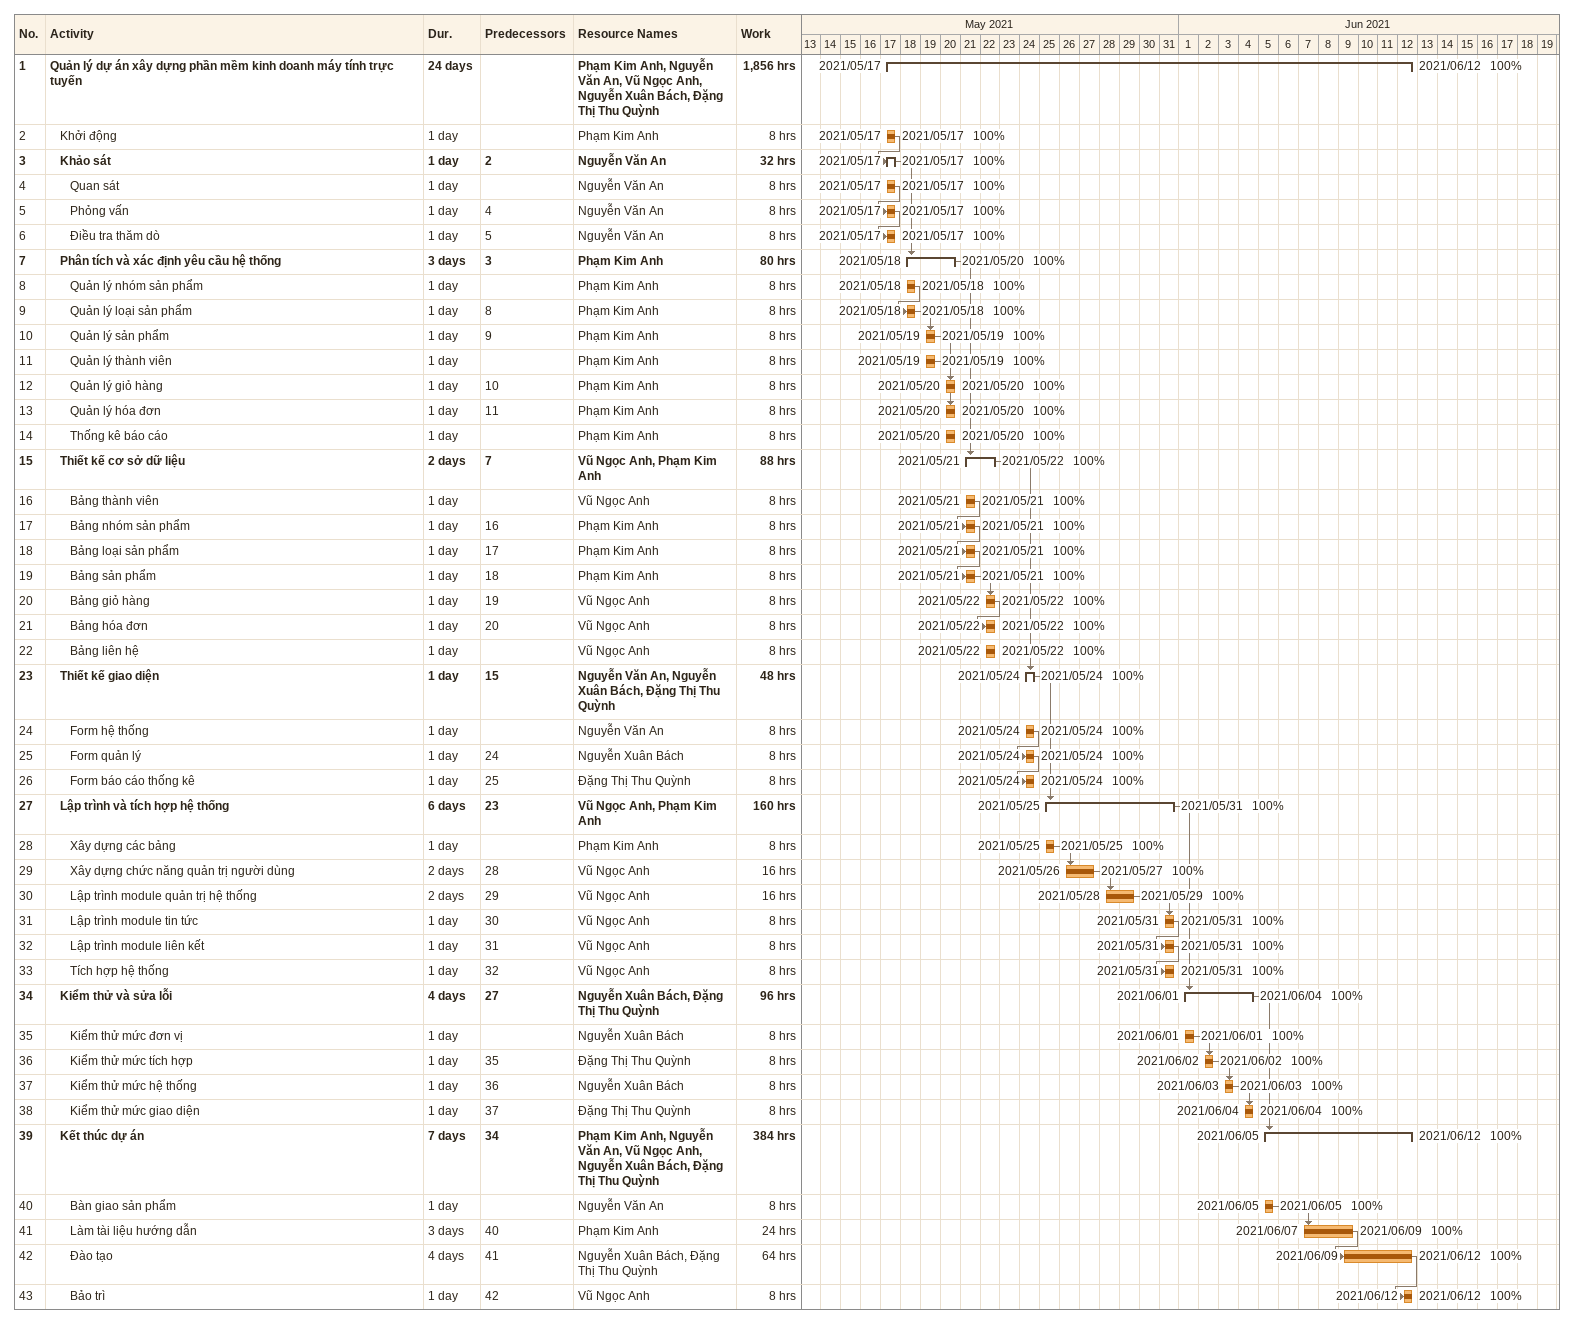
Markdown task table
| ID | Level | Task | Duration | Start | Finish | Predecessors | Resources | % complete | Work (h) |
|---|---|---|---|---|---|---|---|---|---|
| 1 | 1 | **Quản lý dự án xây dựng phần mềm kinh doanh máy tính trực tuyến** | 24d | 2021-05-17 | 2021-06-12 |  | Phạm Kim Anh, Nguyễn Văn An, Vũ Ngọc Anh, Nguyễn Xuân Bách, Đặng Thị Thu Quỳnh | 100 | 1856 |
| 2 | 2 | Khởi động | 1d | 2021-05-17 | 2021-05-17 |  | Phạm Kim Anh | 100 | 8 |
| 3 | 2 | **Khảo sát** | 1d | 2021-05-17 | 2021-05-17 | 2 | Nguyễn Văn An | 100 | 32 |
| 4 | 3 | Quan sát | 1d | 2021-05-17 | 2021-05-17 |  | Nguyễn Văn An | 100 | 8 |
| 5 | 3 | Phỏng vấn | 1d | 2021-05-17 | 2021-05-17 | 4 | Nguyễn Văn An | 100 | 8 |
| 6 | 3 | Điều tra thăm dò | 1d | 2021-05-17 | 2021-05-17 | 5 | Nguyễn Văn An | 100 | 8 |
| 7 | 2 | **Phân tích và xác định yêu cầu hệ thống** | 3d | 2021-05-18 | 2021-05-20 | 3 | Phạm Kim Anh | 100 | 80 |
| 8 | 3 | Quản lý nhóm sản phẩm | 1d | 2021-05-18 | 2021-05-18 |  | Phạm Kim Anh | 100 | 8 |
| 9 | 3 | Quản lý loại sản phẩm | 1d | 2021-05-18 | 2021-05-18 | 8 | Phạm Kim Anh | 100 | 8 |
| 10 | 3 | Quản lý sản phẩm | 1d | 2021-05-19 | 2021-05-19 | 9 | Phạm Kim Anh | 100 | 8 |
| 11 | 3 | Quản lý thành viên | 1d | 2021-05-19 | 2021-05-19 |  | Phạm Kim Anh | 100 | 8 |
| 12 | 3 | Quản lý giỏ hàng | 1d | 2021-05-20 | 2021-05-20 | 10 | Phạm Kim Anh | 100 | 8 |
| 13 | 3 | Quản lý hóa đơn | 1d | 2021-05-20 | 2021-05-20 | 11 | Phạm Kim Anh | 100 | 8 |
| 14 | 3 | Thống kê báo cáo | 1d | 2021-05-20 | 2021-05-20 |  | Phạm Kim Anh | 100 | 8 |
| 15 | 2 | **Thiết kế cơ sở dữ liệu** | 2d | 2021-05-21 | 2021-05-22 | 7 | Vũ Ngọc Anh, Phạm Kim Anh | 100 | 88 |
| 16 | 3 | Bảng thành viên | 1d | 2021-05-21 | 2021-05-21 |  | Vũ Ngọc Anh | 100 | 8 |
| 17 | 3 | Bảng nhóm sản phẩm | 1d | 2021-05-21 | 2021-05-21 | 16 | Phạm Kim Anh | 100 | 8 |
| 18 | 3 | Bảng loại sản phẩm | 1d | 2021-05-21 | 2021-05-21 | 17 | Phạm Kim Anh | 100 | 8 |
| 19 | 3 | Bảng sản phẩm | 1d | 2021-05-21 | 2021-05-21 | 18 | Phạm Kim Anh | 100 | 8 |
| 20 | 3 | Bảng giỏ hàng | 1d | 2021-05-22 | 2021-05-22 | 19 | Vũ Ngọc Anh | 100 | 8 |
| 21 | 3 | Bảng hóa đơn | 1d | 2021-05-22 | 2021-05-22 | 20 | Vũ Ngọc Anh | 100 | 8 |
| 22 | 3 | Bảng liên hệ | 1d | 2021-05-22 | 2021-05-22 |  | Vũ Ngọc Anh | 100 | 8 |
| 23 | 2 | **Thiết kế giao diện** | 1d | 2021-05-24 | 2021-05-24 | 15 | Nguyễn Văn An, Nguyễn Xuân Bách, Đặng Thị Thu Quỳnh | 100 | 48 |
| 24 | 3 | Form hệ thống | 1d | 2021-05-24 | 2021-05-24 |  | Nguyễn Văn An | 100 | 8 |
| 25 | 3 | Form quản lý | 1d | 2021-05-24 | 2021-05-24 | 24 | Nguyễn Xuân Bách | 100 | 8 |
| 26 | 3 | Form báo cáo thống kê | 1d | 2021-05-24 | 2021-05-24 | 25 | Đặng Thị Thu Quỳnh | 100 | 8 |
| 27 | 2 | **Lập trình và tích hợp hệ thống** | 6d | 2021-05-25 | 2021-05-31 | 23 | Vũ Ngọc Anh, Phạm Kim Anh | 100 | 160 |
| 28 | 3 | Xây dựng các bảng | 1d | 2021-05-25 | 2021-05-25 |  | Phạm Kim Anh | 100 | 8 |
| 29 | 3 | Xây dựng chức năng quản trị người dùng | 2d | 2021-05-26 | 2021-05-27 | 28 | Vũ Ngọc Anh | 100 | 16 |
| 30 | 3 | Lập trình module quản trị hệ thống | 2d | 2021-05-28 | 2021-05-29 | 29 | Vũ Ngọc Anh | 100 | 16 |
| 31 | 3 | Lập trình module tin tức | 1d | 2021-05-31 | 2021-05-31 | 30 | Vũ Ngọc Anh | 100 | 8 |
| 32 | 3 | Lập trình module liên kết | 1d | 2021-05-31 | 2021-05-31 | 31 | Vũ Ngọc Anh | 100 | 8 |
| 33 | 3 | Tích hợp hệ thống | 1d | 2021-05-31 | 2021-05-31 | 32 | Vũ Ngọc Anh | 100 | 8 |
| 34 | 2 | **Kiểm thử và sửa lỗi** | 4d | 2021-06-01 | 2021-06-04 | 27 | Nguyễn Xuân Bách, Đặng Thị Thu Quỳnh | 100 | 96 |
| 35 | 3 | Kiểm thử mức đơn vị | 1d | 2021-06-01 | 2021-06-01 |  | Nguyễn Xuân Bách | 100 | 8 |
| 36 | 3 | Kiểm thử mức tích hợp | 1d | 2021-06-02 | 2021-06-02 | 35 | Đặng Thị Thu Quỳnh | 100 | 8 |
| 37 | 3 | Kiểm thử mức hệ thống | 1d | 2021-06-03 | 2021-06-03 | 36 | Nguyễn Xuân Bách | 100 | 8 |
| 38 | 3 | Kiểm thử mức giao diện | 1d | 2021-06-04 | 2021-06-04 | 37 | Đặng Thị Thu Quỳnh | 100 | 8 |
| 39 | 2 | **Kết thúc dự án** | 7d | 2021-06-05 | 2021-06-12 | 34 | Phạm Kim Anh, Nguyễn Văn An, Vũ Ngọc Anh, Nguyễn Xuân Bách, Đặng Thị Thu Quỳnh | 100 | 384 |
| 40 | 3 | Bàn giao sản phẩm | 1d | 2021-06-05 | 2021-06-05 |  | Nguyễn Văn An | 100 | 8 |
| 41 | 3 | Làm tài liệu hướng dẫn | 3d | 2021-06-07 | 2021-06-09 | 40 | Phạm Kim Anh | 100 | 24 |
| 42 | 3 | Đào tạo | 4d | 2021-06-09 | 2021-06-12 | 41 | Nguyễn Xuân Bách, Đặng Thị Thu Quỳnh | 100 | 64 |
| 43 | 3 | Bảo trì | 1d | 2021-06-12 | 2021-06-12 | 42 | Vũ Ngọc Anh | 100 | 8 |
